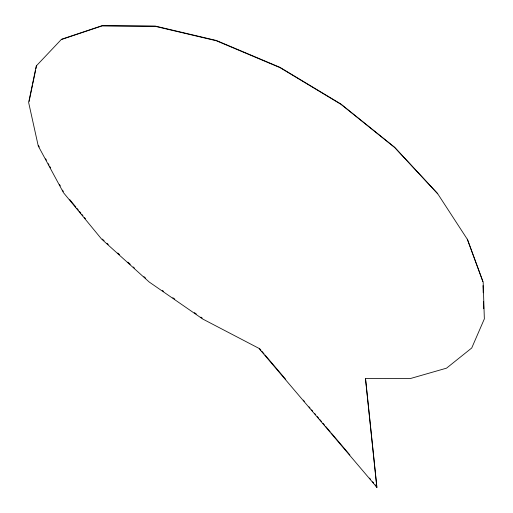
<?xml version="1.0" encoding="UTF-8"?>
<svg xmlns="http://www.w3.org/2000/svg" width="513" height="513" viewBox="0 0 513 513"><rect width="100%" height="100%" fill="white"/><g stroke="black" fill="none" stroke-linecap="round" stroke-linejoin="round"><path stroke-width="0.77" d="M29.094 101.401L32.499 85.075M32.826 83.516L35.583 70.3M35.904 68.748L36.551 65.638M61.278 39.559L102.029 25.913L155.24 26.349L216.326 40.758L279.995 67.639L340.998 104.357L394.754 147.603L437.717 193.831M162.358 290.486L163.66 291.39M172.804 297.713L174.76 299.066M194.35 312.616L196.312 313.969M200.884 317.13L202.186 318.034M102.311 239.058L104.101 240.668M107.07 243.354L108.262 244.425M117.778 253.012L119.561 254.621M127.884 262.137L130.264 264.285M133.239 266.965L134.425 268.043M143.941 276.629L145.724 278.238M259.366 348.321L260.918 350.148M261.957 351.367L264.022 353.803M265.054 355.022L285.741 379.389M303.324 400.108L304.356 401.326M309.012 406.809L310.044 408.027M311.596 409.855L312.635 411.073M314.7 413.51L315.739 414.728M317.291 416.556L318.836 418.384M319.875 419.602L321.427 421.43M322.978 423.257L324.53 425.085M325.563 426.303L330.218 431.792M331.251 433.01L349.866 454.941M369.52 478.097L370.553 479.315M372.618 481.752L373.656 482.97M375.208 484.798L376.914 487.35L258.879 348.321L202.802 319.073L149.187 282.009L101.548 239.032L63.458 192.657L38.257 145.987L28.651 102.536L36.282 65.946L61.515 39.277L102.209 25.65L155.356 26.086L216.351 40.476L279.931 67.325L340.863 104.004L394.548 147.199L437.461 193.375L467.574 239.674L483.169 282.163L484.349 318.887L471.729 347.994L446.547 368.154L410.477 378.511L365.551 378.62L376.914 487.35M69.768 199.615L75.853 207.021M76.867 208.259L78.393 210.112M79.406 211.35L80.926 213.203M81.939 214.434L82.952 215.672M84.478 217.525L85.491 218.756M38.513 145.583L39.27 146.974M45.651 158.799L46.407 160.191M48.28 163.673L49.036 165.064M49.787 166.456L50.537 167.847M59.553 184.545L60.303 185.937M62.554 190.111L63.304 191.503M467.285 239.167L482.868 281.611M365.48 378.78L376.76 486.625M482.996 285.6L483.227 292.782M483.509 301.554L483.74 308.73"/></g></svg>
